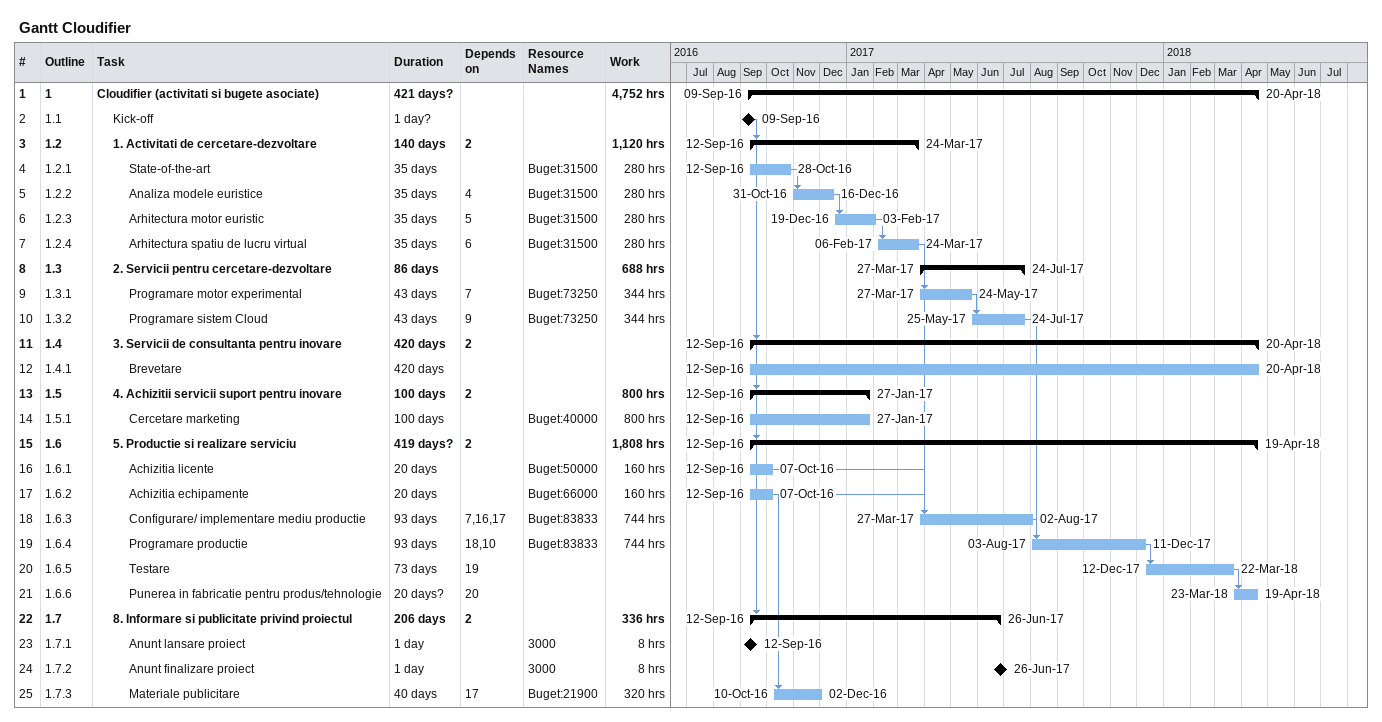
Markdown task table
Gantt Cloudifier

| ID | WBS | Task | Duration | Start | Finish | Predecessors | Resources | Work (h) |
|---|---|---|---|---|---|---|---|---|
| 1 | 1 | **Cloudifier (activitati si bugete asociate)** | 421d? | 2016-09-09 | 2018-04-20 |  |  | 4752 |
| 2 | 1.1 | Kick-off | 1d? | 2016-09-09 | 2016-09-09 |  |  |  |
| 3 | 1.2 | **1. Activitati de cercetare-dezvoltare** | 140d | 2016-09-12 | 2017-03-24 | 2 |  | 1120 |
| 4 | 1.2.1 | State-of-the-art | 35d | 2016-09-12 | 2016-10-28 |  | Buget:31500 | 280 |
| 5 | 1.2.2 | Analiza modele euristice | 35d | 2016-10-31 | 2016-12-16 | 4 | Buget:31500 | 280 |
| 6 | 1.2.3 | Arhitectura motor euristic | 35d | 2016-12-19 | 2017-02-03 | 5 | Buget:31500 | 280 |
| 7 | 1.2.4 | Arhitectura spatiu de lucru virtual | 35d | 2017-02-06 | 2017-03-24 | 6 | Buget:31500 | 280 |
| 8 | 1.3 | **2. Servicii pentru cercetare-dezvoltare** | 86d | 2017-03-27 | 2017-07-24 |  |  | 688 |
| 9 | 1.3.1 | Programare motor experimental | 43d | 2017-03-27 | 2017-05-24 | 7 | Buget:73250 | 344 |
| 10 | 1.3.2 | Programare sistem Cloud | 43d | 2017-05-25 | 2017-07-24 | 9 | Buget:73250 | 344 |
| 11 | 1.4 | **3. Servicii de consultanta pentru inovare** | 420d | 2016-09-12 | 2018-04-20 | 2 |  |  |
| 12 | 1.4.1 | Brevetare | 420d | 2016-09-12 | 2018-04-20 |  |  |  |
| 13 | 1.5 | **4. Achizitii servicii suport pentru inovare** | 100d | 2016-09-12 | 2017-01-27 | 2 |  | 800 |
| 14 | 1.5.1 | Cercetare marketing | 100d | 2016-09-12 | 2017-01-27 |  | Buget:40000 | 800 |
| 15 | 1.6 | **5. Productie si realizare serviciu** | 419d? | 2016-09-12 | 2018-04-19 | 2 |  | 1808 |
| 16 | 1.6.1 | Achizitia licente | 20d | 2016-09-12 | 2016-10-07 |  | Buget:50000 | 160 |
| 17 | 1.6.2 | Achizitia echipamente | 20d | 2016-09-12 | 2016-10-07 |  | Buget:66000 | 160 |
| 18 | 1.6.3 | Configurare/ implementare mediu productie | 93d | 2017-03-27 | 2017-08-02 | 7, 16, 17 | Buget:83833 | 744 |
| 19 | 1.6.4 | Programare productie | 93d | 2017-08-03 | 2017-12-11 | 18, 10 | Buget:83833 | 744 |
| 20 | 1.6.5 | Testare | 73d | 2017-12-12 | 2018-03-22 | 19 |  |  |
| 21 | 1.6.6 | Punerea in fabricatie pentru produs/tehnologie | 20d? | 2018-03-23 | 2018-04-19 | 20 |  |  |
| 22 | 1.7 | **8. Informare si publicitate privind proiectul** | 206d | 2016-09-12 | 2017-06-26 | 2 |  | 336 |
| 23 | 1.7.1 | Anunt lansare proiect | 1d | 2016-09-12 | 2016-09-12 |  | 3000 | 8 |
| 24 | 1.7.2 | Anunt finalizare proiect | 1d | 2017-06-26 | 2017-06-26 |  | 3000 | 8 |
| 25 | 1.7.3 | Materiale publicitare | 40d | 2016-10-10 | 2016-12-02 | 17 | Buget:21900 | 320 |
